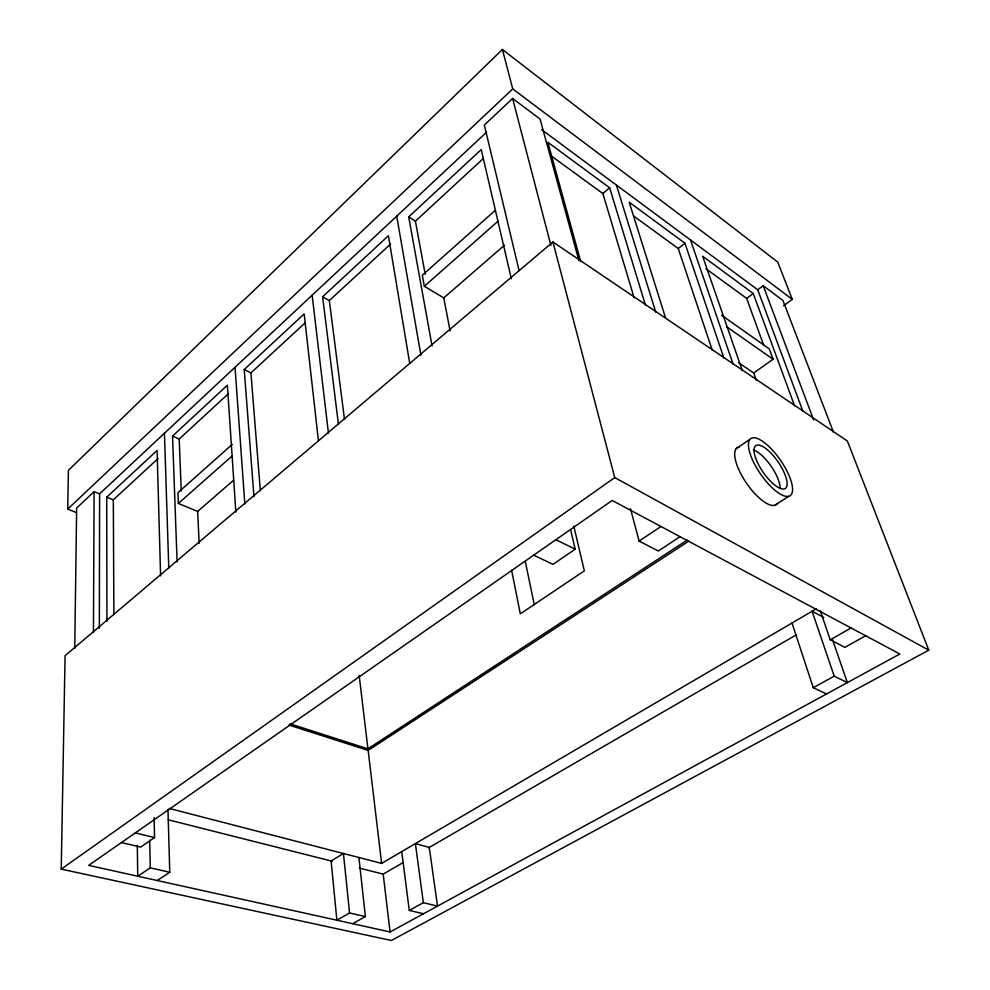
<?xml version="1.0" encoding="UTF-8"?>
<svg xmlns="http://www.w3.org/2000/svg" width="990" height="990" viewBox="0 0 990 990"><rect width="100%" height="100%" fill="white"/><g stroke="black" fill="none" stroke-linecap="round" stroke-linejoin="round"><path stroke-width="1.49" d="M99.347 628.279L99.606 493.849L486.56 132.202M93.444 632.561L94.112 491.634L99.606 493.849M74.757 648.326L76.651 508.031L94.112 491.634M61.231 869.133L65.08 655.714L552.915 241.993L847.403 441.057L928.769 650.17L391.359 940.5L61.231 869.133L614.74 477.576L928.769 650.17M76.317 512.486L67.716 509.132L68.409 470.337L502.413 49.5L777.793 262.152L792.285 299.376L783.548 305.762M67.716 509.132L512.746 88.89L502.413 49.5M578.952 260.692L540.045 119.023L512.597 98.505L484.345 125.049L519.094 270.617M106.932 621.312L106.722 497.178L157.088 450.425L160.59 575.858M177.099 561.887L172.532 436.095L227.378 385.197L235.855 512.115M253.96 496.77L244.221 369.555L304.165 313.917L318.409 440.525M338.345 423.609L322.616 296.79L388.402 235.731L409.687 363.144M432.048 345.931L408.709 216.897L481.239 149.577L511.347 278.759M113.887 614.53L113.318 499.826L158.128 458.494M181.244 491.065L179.19 439.065L228.467 393.612M260.345 490.693L250.916 372.896L305.217 322.802M344.508 419.512L329.336 300.564L390.58 244.06M425.205 274.279L415.416 221.154L483.392 158.462M232.217 444.399L177.953 492.686L178.361 503.44L197.641 511.434L233.702 480.15M495.483 210.14L422.334 275.232L424.339 286.259L443.755 297.903L450.091 330.846M178.361 503.44L231.858 456.217M424.339 286.259L498.057 221.166M443.755 297.903L504.492 245.211M634.157 297.854L602.861 193.545L609.642 187.778L547.866 142.3L580.722 261.583M712.305 350.373L678.261 248.527L684.944 243.218L629.182 202.158L665.466 317.642M541.691 129.678L757.746 289.81L763.203 285.726L782.942 300.465L833.493 432.271M705.858 268.661L746.646 298.398L753.229 293.473L794.586 405.789M738.54 362.662L753.737 372.982L773.091 359.234L769.304 348.876L721.586 315.265M154.106 817.591L154.551 837.59L140.679 847.106L121.424 842.564M570.673 529.898L575.178 549.165L553.026 564.362L533.672 555.192M736.312 448.581L749.962 439.288M167.978 809.634L169.76 872.264L150.27 867.846L137.746 876.224L137.301 845.559M630.482 508.687L639.119 541.097L660.961 526.494M157.212 880.518L169.76 872.264M680.08 536.704L658.325 551.022L639.119 541.097M290.132 723.851L367.933 748.824L687.246 540.082M288.993 725.076L368.156 750.42L688.755 541.159M774.762 505.296L788.721 496.324A34.7 12.128 55.4 0 0 772.163 449.794A34.7 12.128 55.4 0 0 750.593 455.177A34.7 12.128 55.4 0 0 788.721 496.324M169.203 808.434L381.62 863.379L816.292 608.8M359.308 868.082L383.192 874.12L403.252 862.5M428.67 847.774L796.529 634.701M349.581 912.99L336.885 920.205L331.093 860.954L343.431 853.504L349.581 912.99L365.384 916.567L358.912 857.501M820.314 610.917L830.251 639.8L851.066 627.969M352.688 923.695L365.384 916.567M865.644 635.753L844.928 647.373L830.251 639.8M401.73 851.598L409.278 910.416L423.336 902.67L437.518 906.098L429.264 847.428L415.379 843.604L423.336 902.67M792 623.032L813.26 687.691L834.199 676.145L847.366 682.605L832.516 639.639M390.085 931.961L899.823 653.994L612.179 500.457L88.692 865.384L390.085 931.961L383.192 874.12M409.278 910.416L423.46 913.758M135.271 832.912L154.551 837.59M168.226 819.782L332.43 861.288M106.722 497.178L113.318 499.826M172.532 436.095L179.19 439.065M813.26 687.691L826.514 693.965M555.885 539.711L575.178 549.165M244.221 369.555L250.916 372.896M823.804 617.463L812.109 611.263L834.199 676.145M322.616 296.79L329.336 300.564M408.709 216.897L415.416 221.154M726.487 326.65L773.091 359.234M550.923 155.678L602.861 193.545M633.588 215.956L678.261 248.527M753.229 293.473L702.64 256.237L742.302 370.569M512.746 88.89L792.285 299.376M763.203 285.726L813.607 419.909M757.746 289.81L802.766 410.961M746.646 298.398L763.81 345.609M753.737 372.982L756.273 380.172M690.488 239.964L733.07 364.085M684.944 243.218L723.95 358.182M616.386 185.043L655.726 312.06M609.642 187.778L645.505 305.316M552.915 241.993L614.74 477.576M512.597 98.505L550.923 245.532M573.792 526.123L584.335 570.846L520.319 613.85L511.595 570.215M525.232 561.169L534.291 604.841M396.718 216.167L420.911 355.249M368.156 750.42L381.62 863.379M359.184 675.44L367.933 748.824M312.135 295.218L328.457 433.236M235.038 367.278L244.815 503.922M197.641 511.434L199.163 543.436M164.451 433.249L168.783 568.198M149.713 840.139L150.27 867.846M777.422 503.464A34.477 12.375 55.5 0 1 746.163 482.712A34.477 12.375 55.5 0 1 739.159 447.035M753.365 449.98A25.938 9.182 55.5 0 1 770.851 465.845A25.938 9.182 55.5 0 1 780.194 488.219M755.605 457.986A26.025 9.096 55.4 0 0 784.179 488.949A26.025 9.096 55.4 0 0 771.903 454.125A26.025 9.096 55.4 0 0 755.605 457.986"/></g></svg>
